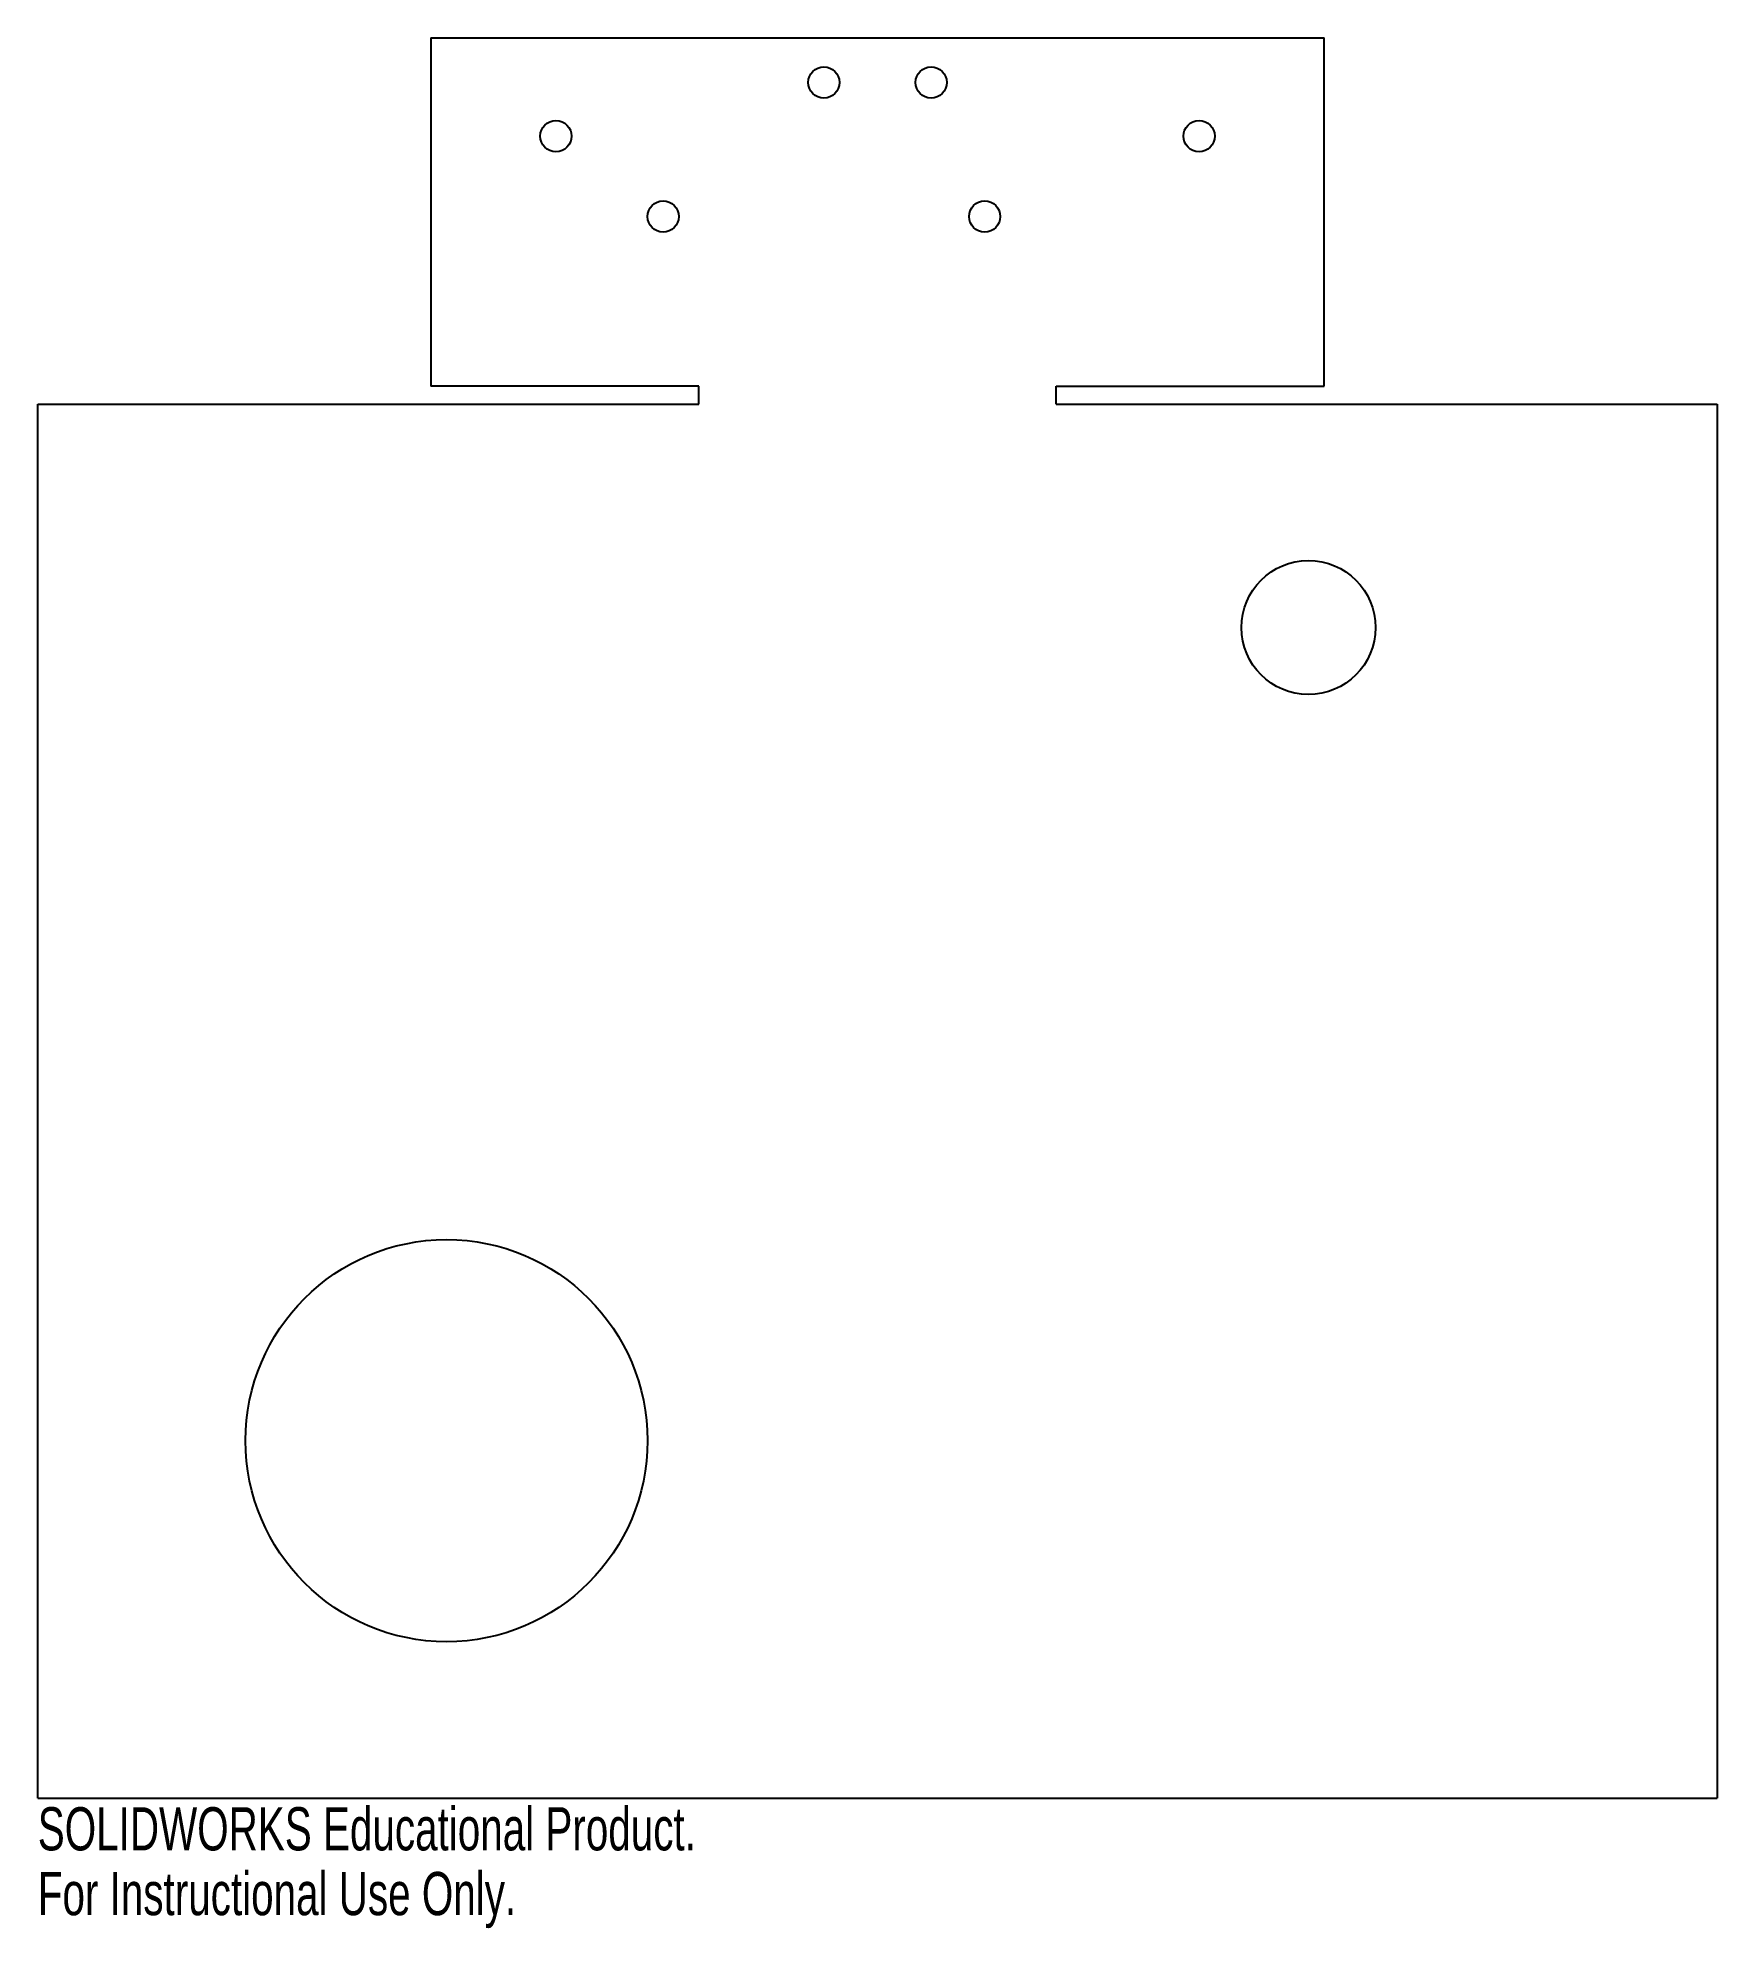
# Model space of a CAD drawing. Header units: millimetres. Extents: x -94 to 94, y -115 to 97.
import ezdxf

# ---------------------------------------------------------------- set-up
doc = ezdxf.new("R2010")
doc.units = ezdxf.units.MM
doc.styles.add('SLDTEXTSTYLE0', font='TXT', dxfattribs={"width": 0.7})

msp = doc.modelspace()

# ---------------------------------------------------------------- linework, layer by layer
at = {"color": 7, "linetype": 'Continuous', "lineweight": 25}
for p, q in [((-50, 97), (-50, 58)), ((-50, 97), (50, 97)), ((50, 58), (50, 97)), ((-20, 58), (-50, 58)), ((-20, 56), (-20, 58)), ((20, 58), (50, 58)), ((20, 56), (20, 58)), ((-94.01, -100), (-94.01, 56)), ((-94.01, 56), (-20, 56)), ((20, 56), (94.01, 56)), ((94.01, 56), (94.01, -100)), ((-94.01, -100), (94.01, -100))]:
    msp.add_line(p, q, dxfattribs=at)
for centre, radius in [((-6, 92), 1.75), ((6, 92), 1.75), ((-36, 86), 1.75), ((36, 86), 1.75), ((-24, 77), 1.75), ((12, 77), 1.75), ((48.25, 31), 7.5), ((-48.25, -60), 22.5)]:
    msp.add_circle(centre, radius, dxfattribs=at)

# ---------------------------------------------------------------- texts
at = {"color": 7, "linetype": 'Continuous', "char_height": 4.8336, "attachment_point": 1, "style": 'SLDTEXTSTYLE0'}
for s, insert in [('SOLIDWORKS Educational Product.', (-94.01, -101.02)), ('For Instructional Use Only.', (-94.01, -108.27))]:
    msp.add_mtext(s, dxfattribs=dict(at, insert=insert))

doc.saveas('drawing.dxf')
